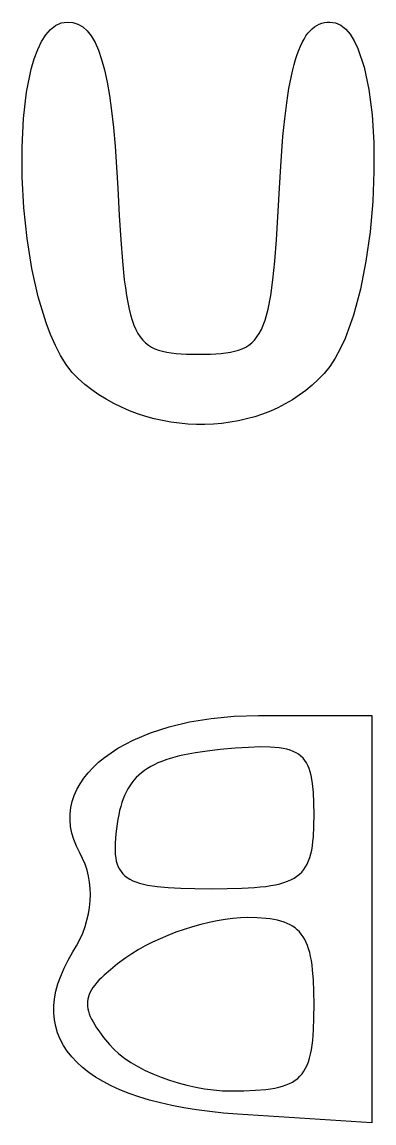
# Model space of a CAD drawing. Extents: x 70.3 to 133.4, y -81.7 to -32.
# Drawn here: x 87.293 to 87.745, y -78.102 to -76.69 of the extents above; entities that cross this region are included whole.
import ezdxf

# ---------------------------------------------------------------- set-up
doc = ezdxf.new("R2010")
doc.units = 0
doc.layers.add('BLACK', color=7, linetype='CONTINUOUS')

msp = doc.modelspace()

# ---------------------------------------------------------------- linework, layer by layer
at = {"layer": 'BLACK', "linetype": 'CONTINUOUS'}
for p, q in [((87.336476, -76.694652), (87.343617, -76.691474)), ((87.343617, -76.691474), (87.351322, -76.690388)), ((87.351322, -76.690388), (87.358454, -76.691063)), ((87.358454, -76.691063), (87.365087, -76.69313)), ((87.365087, -76.69313), (87.371239, -76.696653)), ((87.671493, -76.694706), (87.674628, -76.69313)), ((87.674628, -76.69313), (87.677883, -76.691919)), ((87.677883, -76.691919), (87.68126, -76.691063)), ((87.68126, -76.691063), (87.684763, -76.690555)), ((87.684763, -76.690555), (87.688393, -76.690388)), ((87.688393, -76.690388), (87.695602, -76.691427)), ((87.695602, -76.691427), (87.702312, -76.694467)), ((87.702312, -76.694467), (87.708523, -76.699391)), ((87.318396, -76.71549), (87.323869, -76.706784)), ((87.323869, -76.706784), (87.329895, -76.699796)), ((87.329895, -76.699796), (87.336476, -76.694652)), ((87.371239, -76.696653), (87.376929, -76.701693)), ((87.376929, -76.701693), (87.382177, -76.708313)), ((87.382177, -76.708313), (87.387001, -76.716576)), ((87.655074, -76.712235), (87.657538, -76.708313)), ((87.657538, -76.708313), (87.660108, -76.704801)), ((87.660108, -76.704801), (87.662785, -76.701693)), ((87.662785, -76.701693), (87.665574, -76.698979)), ((87.665574, -76.698979), (87.668476, -76.696653)), ((87.668476, -76.696653), (87.671493, -76.694706)), ((87.708523, -76.699391), (87.714238, -76.706085)), ((87.714238, -76.706085), (87.71946, -76.714432)), ((87.31347, -76.725792), (87.318396, -76.71549)), ((87.387001, -76.716576), (87.39142, -76.726546)), ((87.648294, -76.726546), (87.650455, -76.721344)), ((87.650455, -76.721344), (87.652714, -76.716576)), ((87.652714, -76.716576), (87.655074, -76.712235)), ((87.71946, -76.714432), (87.724189, -76.724316)), ((87.309089, -76.737565), (87.31347, -76.725792)), ((87.39142, -76.726546), (87.395454, -76.738283)), ((87.64426, -76.738283), (87.64623, -76.732189)), ((87.64623, -76.732189), (87.648294, -76.726546)), ((87.724189, -76.724316), (87.732179, -76.748233)), ((87.299173, -76.780473), (87.305248, -76.750686)), ((87.305248, -76.750686), (87.309089, -76.737565)), ((87.395454, -76.738283), (87.399122, -76.751852)), ((87.640592, -76.751852), (87.642382, -76.744835)), ((87.642382, -76.744835), (87.64426, -76.738283)), ((87.732179, -76.748233), (87.738223, -76.776908)), ((87.399122, -76.751852), (87.402443, -76.767315)), ((87.637272, -76.767315), (87.63889, -76.759343)), ((87.63889, -76.759343), (87.640592, -76.751852)), ((87.402443, -76.767315), (87.405436, -76.784735)), ((87.634279, -76.784735), (87.635736, -76.775776)), ((87.635736, -76.775776), (87.637272, -76.767315)), ((87.738223, -76.776908), (87.742338, -76.809415)), ((87.295214, -76.814164), (87.299173, -76.780473)), ((87.405436, -76.784735), (87.408119, -76.804174)), ((87.6329, -76.794198), (87.634279, -76.784735)), ((87.408119, -76.804174), (87.410513, -76.825695)), ((87.630364, -76.81467), (87.631596, -76.804174)), ((87.631596, -76.804174), (87.6329, -76.794198)), ((87.293342, -76.850766), (87.295214, -76.814164)), ((87.629202, -76.825695), (87.630364, -76.81467)), ((87.742338, -76.809415), (87.74454, -76.844825)), ((87.410513, -76.825695), (87.412635, -76.84936)), ((87.628108, -76.837255), (87.629202, -76.825695)), ((87.412635, -76.84936), (87.416144, -76.903377)), ((87.625209, -76.875234), (87.627079, -76.84936)), ((87.627079, -76.84936), (87.628108, -76.837255)), ((87.74454, -76.844825), (87.744843, -76.882212)), ((87.293525, -76.889289), (87.293342, -76.850766)), ((87.62357, -76.903377), (87.625209, -76.875234)), ((87.295733, -76.928741), (87.293525, -76.889289)), ((87.744843, -76.882212), (87.743263, -76.92065)), ((87.416144, -76.903377), (87.418071, -76.938651)), ((87.619684, -76.969817), (87.62357, -76.903377)), ((87.299937, -76.968131), (87.295733, -76.928741)), ((87.743263, -76.92065), (87.739817, -76.95921)), ((87.418071, -76.938651), (87.42003, -76.969817)), ((87.739817, -76.95921), (87.734519, -76.996966)), ((87.306105, -77.006469), (87.299937, -76.968131)), ((87.42003, -76.969817), (87.422146, -76.997127)), ((87.617569, -76.997127), (87.619684, -76.969817)), ((87.422146, -76.997127), (87.42454, -77.020835)), ((87.615174, -77.020835), (87.617569, -76.997127)), ((87.734519, -76.996966), (87.727385, -77.03299)), ((87.314207, -77.042762), (87.306105, -77.006469)), ((87.42454, -77.020835), (87.42588, -77.031416)), ((87.42588, -77.031416), (87.427337, -77.041192)), ((87.612378, -77.041192), (87.615174, -77.020835)), ((87.727385, -77.03299), (87.718431, -77.066356)), ((87.324212, -77.076019), (87.314207, -77.042762)), ((87.427337, -77.041192), (87.428924, -77.050194)), ((87.609056, -77.058454), (87.612378, -77.041192)), ((87.428924, -77.050194), (87.430659, -77.058454)), ((87.430659, -77.058454), (87.432555, -77.066002)), ((87.605086, -77.072871), (87.609056, -77.058454)), ((87.432555, -77.066002), (87.434629, -77.072871)), ((87.434629, -77.072871), (87.436896, -77.079092)), ((87.600344, -77.084697), (87.605086, -77.072871)), ((87.718431, -77.066356), (87.707672, -77.096136)), ((87.32992, -77.0912), (87.324212, -77.076019)), ((87.436896, -77.079092), (87.439371, -77.084697)), ((87.439371, -77.084697), (87.44207, -77.089717)), ((87.44207, -77.089717), (87.445007, -77.094184)), ((87.594707, -77.094184), (87.597645, -77.089717)), ((87.597645, -77.089717), (87.600344, -77.084697)), ((87.336091, -77.10525), (87.32992, -77.0912)), ((87.445007, -77.094184), (87.4482, -77.09813)), ((87.4482, -77.09813), (87.451662, -77.101587)), ((87.451662, -77.101587), (87.455409, -77.104585)), ((87.584305, -77.104585), (87.588053, -77.101587)), ((87.588053, -77.101587), (87.591515, -77.09813)), ((87.591515, -77.09813), (87.594707, -77.094184)), ((87.707672, -77.096136), (87.701621, -77.109392)), ((87.342724, -77.118046), (87.336091, -77.10525)), ((87.455409, -77.104585), (87.459457, -77.107157)), ((87.459457, -77.107157), (87.463821, -77.109333)), ((87.463821, -77.109333), (87.468517, -77.111147)), ((87.468517, -77.111147), (87.473559, -77.112628)), ((87.473559, -77.112628), (87.478963, -77.11381)), ((87.478963, -77.11381), (87.484745, -77.114723)), ((87.484745, -77.114723), (87.49092, -77.115399)), ((87.49092, -77.115399), (87.497503, -77.11587)), ((87.497503, -77.11587), (87.50451, -77.116167)), ((87.50451, -77.116167), (87.519857, -77.116367)), ((87.519857, -77.116367), (87.535204, -77.116167)), ((87.535204, -77.116167), (87.548794, -77.115399)), ((87.548794, -77.115399), (87.560751, -77.11381)), ((87.560751, -77.11381), (87.571198, -77.111147)), ((87.571198, -77.111147), (87.575893, -77.109333)), ((87.575893, -77.109333), (87.580257, -77.107157)), ((87.580257, -77.107157), (87.584305, -77.104585)), ((87.701621, -77.109392), (87.695125, -77.121404)), ((87.349813, -77.129463), (87.342724, -77.118046)), ((87.357356, -77.139378), (87.349813, -77.129463)), ((87.688185, -77.132055), (87.680804, -77.141231)), ((87.695125, -77.121404), (87.688185, -77.132055)), ((87.365348, -77.147667), (87.357356, -77.139378)), ((87.680804, -77.141231), (87.673437, -77.1489)), ((87.373907, -77.155011), (87.365348, -77.147667)), ((87.382795, -77.161864), (87.373907, -77.155011)), ((87.665665, -77.156092), (87.657513, -77.162807)), ((87.673437, -77.1489), (87.665665, -77.156092)), ((87.391986, -77.168225), (87.382795, -77.161864)), ((87.401457, -77.174095), (87.391986, -77.168225)), ((87.411183, -77.179475), (87.401457, -77.174095)), ((87.649003, -77.169045), (87.640162, -77.174803)), ((87.657513, -77.162807), (87.649003, -77.169045)), ((87.421139, -77.184365), (87.411183, -77.179475)), ((87.431302, -77.188766), (87.421139, -77.184365)), ((87.621583, -77.184884), (87.611893, -77.189205)), ((87.631014, -77.180083), (87.621583, -77.184884)), ((87.640162, -77.174803), (87.631014, -77.180083)), ((87.441645, -77.192678), (87.431302, -77.188766)), ((87.452147, -77.196102), (87.441645, -77.192678)), ((87.46278, -77.199038), (87.452147, -77.196102)), ((87.473522, -77.201487), (87.46278, -77.199038)), ((87.484348, -77.203449), (87.473522, -77.201487)), ((87.571037, -77.201681), (87.560421, -77.203595)), ((87.581516, -77.199284), (87.571037, -77.201681)), ((87.591835, -77.196405), (87.581516, -77.199284)), ((87.601969, -77.193046), (87.591835, -77.196405)), ((87.611893, -77.189205), (87.601969, -77.193046)), ((87.495233, -77.204925), (87.484348, -77.203449)), ((87.506153, -77.205915), (87.495233, -77.204925)), ((87.517084, -77.206419), (87.506153, -77.205915)), ((87.528, -77.206439), (87.517084, -77.206419)), ((87.538878, -77.205975), (87.528, -77.206439)), ((87.549693, -77.205026), (87.538878, -77.205975)), ((87.560421, -77.203595), (87.549693, -77.205026)), ((87.508051, -77.587842), (87.535925, -77.583222)), ((87.535925, -77.583222), (87.565487, -77.580366)), ((87.565487, -77.580366), (87.596586, -77.579388)), ((87.596586, -77.579388), (87.742106, -77.579388)), ((87.742106, -77.579388), (87.742106, -77.706687)), ((87.457965, -77.601909), (87.482014, -77.59411)), ((87.482014, -77.59411), (87.508051, -77.587842)), ((87.416429, -77.621643), (87.436053, -77.611125)), ((87.436053, -77.611125), (87.457965, -77.601909)), ((87.407522, -77.627353), (87.416429, -77.621643)), ((87.531048, -77.625174), (87.515838, -77.627357)), ((87.547638, -77.623343), (87.531048, -77.625174)), ((87.566711, -77.621639), (87.547638, -77.623343)), ((87.583684, -77.620469), (87.566711, -77.621639)), ((87.598678, -77.619917), (87.583684, -77.620469)), ((87.611813, -77.620065), (87.598678, -77.619917)), ((87.623208, -77.620997), (87.611813, -77.620065)), ((87.628291, -77.621782), (87.623208, -77.620997)), ((87.632983, -77.622795), (87.628291, -77.621782)), ((87.637301, -77.624045), (87.632983, -77.622795)), ((87.641259, -77.625543), (87.637301, -77.624045)), ((87.644872, -77.627299), (87.641259, -77.625543)), ((87.384643, -77.646119), (87.39161, -77.639606)), ((87.39161, -77.639606), (87.399242, -77.633346)), ((87.399242, -77.633346), (87.407522, -77.627353)), ((87.47264, -77.638379), (87.467647, -77.640452)), ((87.477913, -77.636441), (87.47264, -77.638379)), ((87.483474, -77.634633), (87.477913, -77.636441)), ((87.489329, -77.632949), (87.483474, -77.634633)), ((87.495485, -77.631385), (87.489329, -77.632949)), ((87.501951, -77.629935), (87.495485, -77.631385)), ((87.515838, -77.627357), (87.501951, -77.629935)), ((87.648155, -77.629323), (87.644872, -77.627299)), ((87.651123, -77.631626), (87.648155, -77.629323)), ((87.65379, -77.634218), (87.651123, -77.631626)), ((87.656173, -77.63711), (87.65379, -77.634218)), ((87.658286, -77.640312), (87.656173, -77.63711)), ((87.372782, -77.659847), (87.378361, -77.652871)), ((87.378361, -77.652871), (87.384643, -77.646119)), ((87.446627, -77.653027), (87.443161, -77.656019)), ((87.450329, -77.6502), (87.446627, -77.653027)), ((87.454274, -77.647534), (87.450329, -77.6502)), ((87.458471, -77.645025), (87.454274, -77.647534)), ((87.462926, -77.642666), (87.458471, -77.645025)), ((87.467647, -77.640452), (87.462926, -77.642666)), ((87.660143, -77.643834), (87.658286, -77.640312)), ((87.661761, -77.647687), (87.660143, -77.643834)), ((87.663153, -77.651881), (87.661761, -77.647687)), ((87.664335, -77.656427), (87.663153, -77.651881)), ((87.363808, -77.674414), (87.367924, -77.667033)), ((87.367924, -77.667033), (87.372782, -77.659847)), ((87.434111, -77.666048), (87.431519, -77.669758)), ((87.43691, -77.662525), (87.434111, -77.666048)), ((87.439925, -77.659184), (87.43691, -77.662525)), ((87.443161, -77.656019), (87.439925, -77.659184)), ((87.665322, -77.661334), (87.664335, -77.656427)), ((87.666129, -77.666614), (87.665322, -77.661334)), ((87.667262, -77.678331), (87.666129, -77.666614)), ((87.357871, -77.689705), (87.36045, -77.681976)), ((87.36045, -77.681976), (87.363808, -77.674414)), ((87.424915, -77.682063), (87.423081, -77.686573)), ((87.426928, -77.67776), (87.424915, -77.682063)), ((87.429127, -77.67366), (87.426928, -77.67776)), ((87.431519, -77.669758), (87.429127, -77.67366)), ((87.667854, -77.691661), (87.667262, -77.678331)), ((87.356089, -77.697585), (87.357871, -77.689705)), ((87.419918, -77.696239), (87.418576, -77.701404)), ((87.421417, -77.691297), (87.419918, -77.696239)), ((87.423081, -77.686573), (87.421417, -77.691297)), ((87.668024, -77.706687), (87.667854, -77.691661)), ((87.35499, -77.713745), (87.355122, -77.705603)), ((87.355122, -77.705603), (87.356089, -77.697585)), ((87.417383, -77.706799), (87.416332, -77.712427)), ((87.418576, -77.701404), (87.417383, -77.706799)), ((87.667827, -77.721625), (87.668024, -77.706687)), ((87.742106, -77.706687), (87.742106, -77.949805)), ((87.355711, -77.721995), (87.35499, -77.713745)), ((87.357303, -77.730339), (87.355711, -77.721995)), ((87.415416, -77.718294), (87.413785, -77.731273)), ((87.416332, -77.712427), (87.415416, -77.718294)), ((87.66715, -77.734934), (87.667827, -77.721625)), ((87.359787, -77.738763), (87.357303, -77.730339)), ((87.363179, -77.747253), (87.359787, -77.738763)), ((87.413785, -77.731273), (87.412855, -77.742856)), ((87.666592, -77.741007), (87.66715, -77.734934)), ((87.3675, -77.755794), (87.363179, -77.747253)), ((87.412855, -77.742856), (87.412738, -77.753121)), ((87.412738, -77.753121), (87.413019, -77.757784)), ((87.663848, -77.757034), (87.664957, -77.752045)), ((87.664957, -77.752045), (87.665866, -77.746706)), ((87.665866, -77.746706), (87.666592, -77.741007)), ((87.371139, -77.762914), (87.3675, -77.755794)), ((87.374213, -77.770243), (87.371139, -77.762914)), ((87.413019, -77.757784), (87.413545, -77.762145)), ((87.413545, -77.762145), (87.414331, -77.766216)), ((87.414331, -77.766216), (87.415389, -77.770005)), ((87.659162, -77.770016), (87.660966, -77.766008)), ((87.660966, -77.766008), (87.662523, -77.761684)), ((87.662523, -77.761684), (87.663848, -77.757034)), ((87.376723, -77.777759), (87.374213, -77.770243)), ((87.378671, -77.785441), (87.376723, -77.777759)), ((87.415389, -77.770005), (87.416733, -77.773523)), ((87.416733, -77.773523), (87.418378, -77.776778)), ((87.418378, -77.776778), (87.420338, -77.77978)), ((87.420338, -77.77978), (87.422626, -77.78254)), ((87.64915, -77.783124), (87.652104, -77.780263)), ((87.652104, -77.780263), (87.654747, -77.777132)), ((87.654747, -77.777132), (87.657094, -77.77372)), ((87.657094, -77.77372), (87.659162, -77.770016)), ((87.380058, -77.793268), (87.378671, -77.785441)), ((87.380887, -77.801217), (87.380058, -77.793268)), ((87.422626, -77.78254), (87.425256, -77.785067)), ((87.425256, -77.785067), (87.428243, -77.787369)), ((87.428243, -77.787369), (87.431599, -77.789458)), ((87.431599, -77.789458), (87.43534, -77.791342)), ((87.43534, -77.791342), (87.439478, -77.793031)), ((87.439478, -77.793031), (87.444028, -77.794535)), ((87.444028, -77.794535), (87.449004, -77.795864)), ((87.618408, -77.796569), (87.62399, -77.795274)), ((87.62399, -77.795274), (87.629148, -77.793789)), ((87.629148, -77.793789), (87.633899, -77.792103)), ((87.633899, -77.792103), (87.638259, -77.790205)), ((87.638259, -77.790205), (87.642243, -77.788084)), ((87.642243, -77.788084), (87.645868, -77.785727)), ((87.645868, -77.785727), (87.64915, -77.783124)), ((87.380871, -77.817396), (87.381157, -77.809267)), ((87.381157, -77.809267), (87.380887, -77.801217)), ((87.449004, -77.795864), (87.454419, -77.797026)), ((87.454419, -77.797026), (87.466623, -77.798891)), ((87.466623, -77.798891), (87.480753, -77.800208)), ((87.480753, -77.800208), (87.496918, -77.801054)), ((87.496918, -77.801054), (87.515231, -77.801505)), ((87.515231, -77.801505), (87.535802, -77.801638)), ((87.535802, -77.801638), (87.556603, -77.801496)), ((87.556603, -77.801496), (87.575136, -77.80101)), ((87.575136, -77.80101), (87.59153, -77.800088)), ((87.59153, -77.800088), (87.598964, -77.799435)), ((87.598964, -77.799435), (87.605911, -77.798639)), ((87.605911, -77.798639), (87.612387, -77.797687)), ((87.612387, -77.797687), (87.618408, -77.796569)), ((87.380031, -77.825583), (87.380871, -77.817396)), ((87.376692, -77.842043), (87.378637, -77.833806)), ((87.378637, -77.833806), (87.380031, -77.825583)), ((87.371152, -77.858475), (87.374196, -77.850274)), ((87.374196, -77.850274), (87.376692, -77.842043)), ((87.512027, -77.85049), (87.501387, -77.853823)), ((87.522684, -77.847515), (87.512027, -77.85049)), ((87.533278, -77.844925), (87.522684, -77.847515)), ((87.543728, -77.842747), (87.533278, -77.844925)), ((87.553956, -77.841007), (87.543728, -77.842747)), ((87.56388, -77.839732), (87.553956, -77.841007)), ((87.573421, -77.838947), (87.56388, -77.839732)), ((87.582499, -77.838679), (87.573421, -77.838947)), ((87.59505, -77.838923), (87.582499, -77.838679)), ((87.606367, -77.839706), (87.59505, -77.838923)), ((87.611581, -77.840323), (87.606367, -77.839706)), ((87.616509, -77.841103), (87.611581, -77.840323)), ((87.621157, -77.842056), (87.616509, -77.841103)), ((87.625534, -77.843192), (87.621157, -77.842056)), ((87.629646, -77.844518), (87.625534, -77.843192)), ((87.633501, -77.846046), (87.629646, -77.844518)), ((87.637105, -77.847785), (87.633501, -77.846046)), ((87.640468, -77.849744), (87.637105, -77.847785)), ((87.643594, -77.851933), (87.640468, -77.849744)), ((87.646493, -77.854361), (87.643594, -77.851933)), ((87.36756, -77.866626), (87.371152, -77.858475)), ((87.470367, -77.865712), (87.460594, -77.870216)), ((87.480477, -77.861461), (87.470367, -77.865712)), ((87.490843, -77.857489), (87.480477, -77.861461)), ((87.501387, -77.853823), (87.490843, -77.857489)), ((87.649171, -77.857037), (87.646493, -77.854361)), ((87.651636, -77.859972), (87.649171, -77.857037)), ((87.653895, -77.863175), (87.651636, -77.859972)), ((87.655955, -77.866654), (87.653895, -77.863175)), ((87.358741, -77.882691), (87.363423, -77.874705)), ((87.363423, -77.874705), (87.36756, -77.866626)), ((87.442379, -77.879877), (87.434096, -77.884982)), ((87.451238, -77.874947), (87.442379, -77.879877)), ((87.460594, -77.870216), (87.451238, -77.874947)), ((87.657823, -77.870421), (87.655955, -77.866654)), ((87.659508, -77.874484), (87.657823, -77.870421)), ((87.661016, -77.878852), (87.659508, -77.874484)), ((87.662354, -77.883536), (87.661016, -77.878852)), ((87.347317, -77.903486), (87.352582, -77.893182)), ((87.352582, -77.893182), (87.358741, -77.882691)), ((87.42647, -77.890234), (87.415901, -77.898144)), ((87.434096, -77.884982), (87.42647, -77.890234)), ((87.66353, -77.888545), (87.662354, -77.883536)), ((87.664551, -77.893888), (87.66353, -77.888545)), ((87.665425, -77.899574), (87.664551, -77.893888)), ((87.34294, -77.913597), (87.347317, -77.903486)), ((87.406643, -77.905509), (87.398682, -77.912417)), ((87.415901, -77.898144), (87.406643, -77.905509)), ((87.666158, -77.905614), (87.665425, -77.899574)), ((87.667233, -77.918792), (87.666158, -77.905614)), ((87.339444, -77.923506), (87.34294, -77.913597)), ((87.389133, -77.922119), (87.38658, -77.925222)), ((87.392, -77.918958), (87.389133, -77.922119)), ((87.395182, -77.915728), (87.392, -77.918958)), ((87.398682, -77.912417), (87.395182, -77.915728)), ((87.667836, -77.933497), (87.667233, -77.918792)), ((87.335063, -77.942693), (87.33682, -77.933207)), ((87.33682, -77.933207), (87.339444, -77.923506)), ((87.380779, -77.934293), (87.379458, -77.937275)), ((87.382405, -77.931298), (87.380779, -77.934293)), ((87.384338, -77.928278), (87.382405, -77.931298)), ((87.38658, -77.925222), (87.384338, -77.928278)), ((87.668024, -77.949805), (87.667836, -77.933497)), ((87.334164, -77.951956), (87.335063, -77.942693)), ((87.377303, -77.94625), (87.37718, -77.949289)), ((87.37718, -77.949289), (87.377352, -77.95237)), ((87.377722, -77.943242), (87.377303, -77.94625)), ((87.378439, -77.940254), (87.377722, -77.943242)), ((87.379458, -77.937275), (87.378439, -77.940254)), ((87.667856, -77.967157), (87.668024, -77.949805)), ((87.742106, -77.949805), (87.742106, -78.10203)), ((87.334118, -77.960991), (87.334164, -77.951956)), ((87.334916, -77.969789), (87.334118, -77.960991)), ((87.377352, -77.95237), (87.377816, -77.955505)), ((87.377816, -77.955505), (87.37857, -77.958704)), ((87.37857, -77.958704), (87.379612, -77.96198)), ((87.379612, -77.96198), (87.38094, -77.965342)), ((87.336551, -77.978344), (87.334916, -77.969789)), ((87.339017, -77.986648), (87.336551, -77.978344)), ((87.38094, -77.965342), (87.382551, -77.968802)), ((87.382551, -77.968802), (87.384445, -77.972372)), ((87.384445, -77.972372), (87.386617, -77.976062)), ((87.386617, -77.976062), (87.389068, -77.979884)), ((87.667288, -77.982638), (87.667856, -77.967157)), ((87.342306, -77.994695), (87.339017, -77.986648)), ((87.389068, -77.979884), (87.391793, -77.983849)), ((87.391793, -77.983849), (87.398061, -77.992251)), ((87.398061, -77.992251), (87.405405, -78.001359)), ((87.66622, -77.996349), (87.667288, -77.982638)), ((87.346411, -78.002478), (87.342306, -77.994695)), ((87.351325, -78.009989), (87.346411, -78.002478)), ((87.405405, -78.001359), (87.410994, -78.007427)), ((87.664551, -78.008396), (87.66622, -77.996349)), ((87.357041, -78.017221), (87.351325, -78.009989)), ((87.363551, -78.024169), (87.357041, -78.017221)), ((87.410994, -78.007427), (87.417512, -78.013325)), ((87.417512, -78.013325), (87.424878, -78.019023)), ((87.424878, -78.019023), (87.433012, -78.024489)), ((87.660704, -78.023573), (87.662182, -78.018882)), ((87.662182, -78.018882), (87.66346, -78.013828)), ((87.66346, -78.013828), (87.664551, -78.008396)), ((87.370849, -78.030823), (87.363551, -78.024169)), ((87.378927, -78.037178), (87.370849, -78.030823)), ((87.433012, -78.024489), (87.441834, -78.029693)), ((87.441834, -78.029693), (87.451265, -78.034606)), ((87.451265, -78.034606), (87.461224, -78.039195)), ((87.654947, -78.035588), (87.657099, -78.031912)), ((87.657099, -78.031912), (87.659014, -78.027911)), ((87.659014, -78.027911), (87.660704, -78.023573)), ((87.387779, -78.043226), (87.378927, -78.037178)), ((87.397396, -78.04896), (87.387779, -78.043226)), ((87.407772, -78.054374), (87.397396, -78.04896)), ((87.461224, -78.039195), (87.471632, -78.043431)), ((87.471632, -78.043431), (87.482408, -78.047283)), ((87.482408, -78.047283), (87.493472, -78.05072)), ((87.636353, -78.051537), (87.64019, -78.04954)), ((87.64019, -78.04954), (87.643716, -78.047296)), ((87.643716, -78.047296), (87.646942, -78.044792)), ((87.646942, -78.044792), (87.649881, -78.042015)), ((87.649881, -78.042015), (87.652545, -78.038951)), ((87.652545, -78.038951), (87.654947, -78.035588)), ((87.4189, -78.05946), (87.407772, -78.054374)), ((87.430773, -78.06421), (87.4189, -78.05946)), ((87.493472, -78.05072), (87.504745, -78.053712)), ((87.504745, -78.053712), (87.516146, -78.056229)), ((87.516146, -78.056229), (87.527595, -78.05824)), ((87.527595, -78.05824), (87.539013, -78.059714)), ((87.539013, -78.059714), (87.550319, -78.060621)), ((87.550319, -78.060621), (87.561434, -78.06093)), ((87.561434, -78.06093), (87.578078, -78.060755)), ((87.578078, -78.060755), (87.592927, -78.060163)), ((87.592927, -78.060163), (87.606079, -78.059049)), ((87.606079, -78.059049), (87.61205, -78.058264)), ((87.61205, -78.058264), (87.617634, -78.057309)), ((87.617634, -78.057309), (87.622844, -78.056172)), ((87.622844, -78.056172), (87.627692, -78.05484)), ((87.627692, -78.05484), (87.632191, -78.053299)), ((87.632191, -78.053299), (87.636353, -78.051537)), ((87.443383, -78.06862), (87.430773, -78.06421)), ((87.456723, -78.07268), (87.443383, -78.06862)), ((87.470786, -78.076384), (87.456723, -78.07268)), ((87.485566, -78.079725), (87.470786, -78.076384)), ((87.501054, -78.082696), (87.485566, -78.079725)), ((87.517244, -78.08529), (87.501054, -78.082696)), ((87.534129, -78.0875), (87.517244, -78.08529)), ((87.551701, -78.089319), (87.534129, -78.0875)), ((87.569953, -78.09074), (87.551701, -78.089319)), ((87.742106, -78.10203), (87.569953, -78.09074))]:
    msp.add_line(p, q, dxfattribs=at)

doc.saveas('drawing.dxf')
